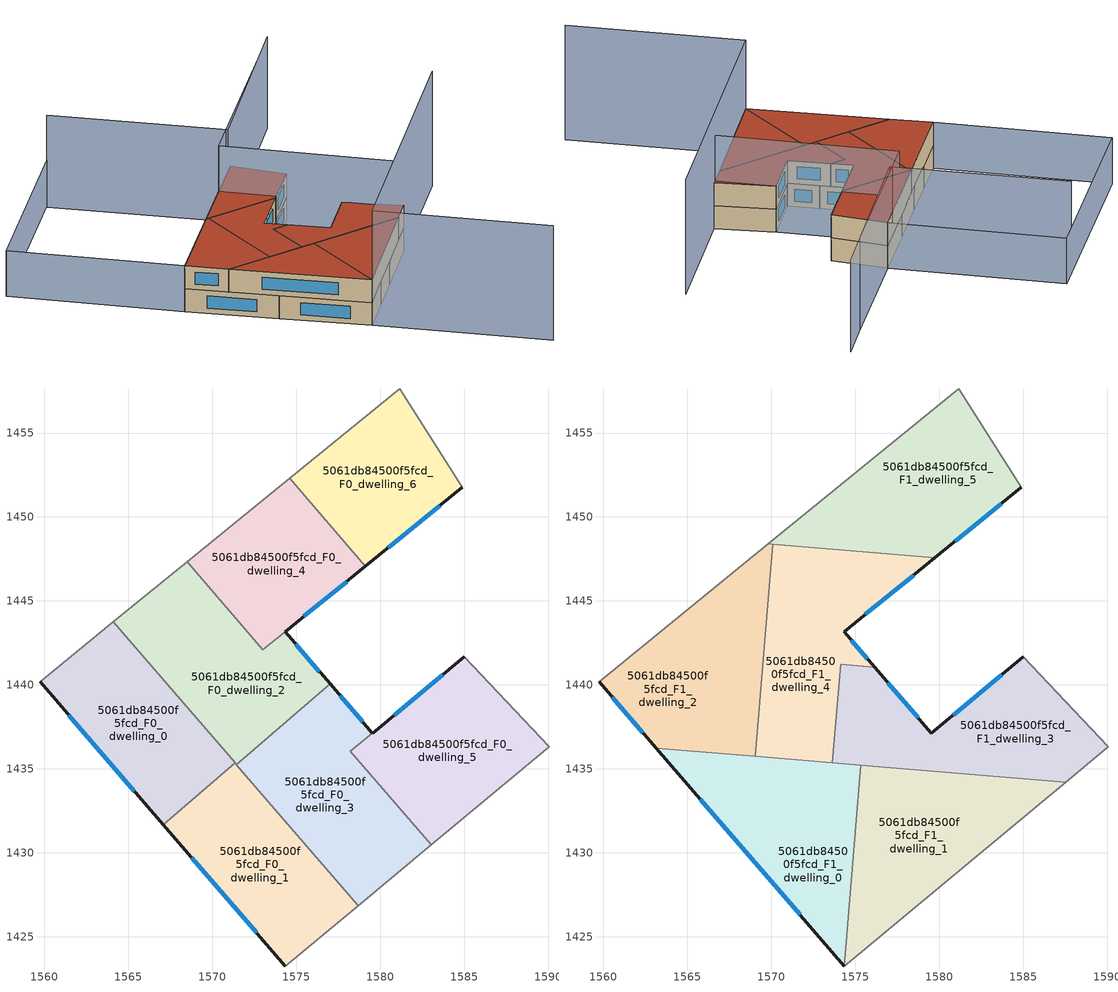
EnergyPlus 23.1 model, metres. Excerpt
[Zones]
5061db84500f5fcd_F0_dwelling_0
 floor ground (EU_floor_Construction): 1564.11,1443.75 1571.35,1435.35 1567.08,1431.67 1559.74,1440.18 z0
 wall outside (EU_wall_Construction): 1559.74,1440.18 1567.08,1431.67 z0:3
 wall to 5061db84500f5fcd_F0_dwelling_1 (EU_wall_Construction): 1567.08,1431.67 1571.35,1435.35 z0:3
 wall adiabatic (EU_wall_Construction): 1564.11,1443.75 1559.74,1440.18 z0:3
 wall to 5061db84500f5fcd_F0_dwelling_2 (EU_wall_Construction): 1571.35,1435.35 1564.11,1443.75 z0:3
 window (EU_Window_Construction): 1561.46,1438.18 1565.36,1433.67 z0.7:2.3
5061db84500f5fcd_F0_dwelling_1
 floor ground (EU_floor_Construction): 1571.35,1435.35 1578.68,1426.85 1574.35,1423.24 1567.08,1431.67 z0
 wall outside (EU_wall_Construction): 1567.08,1431.67 1574.35,1423.24 z0:3
 wall adiabatic (EU_wall_Construction): 1574.35,1423.24 1578.68,1426.85 z0:3
 wall to 5061db84500f5fcd_F0_dwelling_3 (EU_wall_Construction): 1578.68,1426.85 1571.44,1435.25 z0:3
 wall to 5061db84500f5fcd_F0_dwelling_2 (EU_wall_Construction): 1571.44,1435.25 1571.35,1435.35 z0:3
 window (EU_Window_Construction): 1568.79,1429.69 1572.64,1425.22 z0.7:2.3
5061db84500f5fcd_F0_dwelling_2
 floor ground (EU_floor_Construction): 1574.33,1443.16 1577.01,1440.05 1571.44,1435.25 1564.11,1443.75 1568.5,1447.32 1573.01,1442.08 z0
 wall outside (EU_wall_Construction): 1577.01,1440.05 1574.33,1443.16 z0:3
 wall adiabatic (EU_wall_Construction): 1568.5,1447.32 1564.11,1443.75 z0:3
 wall to 5061db84500f5fcd_F0_dwelling_4 (EU_wall_Construction): 1574.33,1443.16 1573.01,1442.08 / 1573.01,1442.09 1568.5,1447.32 z0:3
 wall to 5061db84500f5fcd_F0_dwelling_3 (EU_wall_Construction): 1571.44,1435.25 1575.72,1438.94 1577.01,1440.05 z0:3
 window (EU_Window_Construction): 1576.38,1440.78 1574.96,1442.43 z0.7:2.3
5061db84500f5fcd_F0_dwelling_3
 floor ground (EU_floor_Construction): 1579.54,1437.12 1578.23,1436.03 1583.03,1430.46 1578.68,1426.85 1571.44,1435.25 1577.01,1440.05 z0
 wall outside (EU_wall_Construction): 1579.54,1437.12 1577.01,1440.05 z0:3
 wall to 5061db84500f5fcd_F0_dwelling_5 (EU_wall_Construction): 1583.03,1430.46 1578.23,1436.03 1579.54,1437.12 z0:3
 wall adiabatic (EU_wall_Construction): 1578.68,1426.85 1583.03,1430.46 z0:3
 window (EU_Window_Construction): 1578.95,1437.81 1577.61,1439.36 z0.7:2.3
5061db84500f5fcd_F0_dwelling_4
 floor ground (EU_floor_Construction): 1574.61,1452.3 1579.12,1447.06 1573.01,1442.08 1568.5,1447.32 z0
 wall outside (EU_wall_Construction): 1574.34,1443.16 1579.12,1447.06 z0:3
 wall adiabatic (EU_wall_Construction): 1574.61,1452.3 1568.5,1447.32 z0:3
 wall to 5061db84500f5fcd_F0_dwelling_6 (EU_wall_Construction): 1579.12,1447.06 1574.61,1452.3 z0:3
 window (EU_Window_Construction): 1575.46,1444.08 1578,1446.15 z0.7:2.3
 ceiling adiabatic (EU_roof_Construction): 1579.12,1447.06 1578.61,1447.66 1569.82,1448.39 1568.5,1447.32 1573.01,1442.09 z3
5061db84500f5fcd_F0_dwelling_5
 floor ground (EU_floor_Construction): 1585.02,1441.67 1590.06,1436.31 1583.03,1430.46 1578.23,1436.03 z0
 wall outside (EU_wall_Construction): 1585.02,1441.67 1579.54,1437.13 z0:3
 wall adiabatic (EU_wall_Construction): 1583.03,1430.46 1590.06,1436.31 1585.02,1441.67 z0:3
 window (EU_Window_Construction): 1583.73,1440.6 1580.83,1438.19 z0.7:2.3
5061db84500f5fcd_F0_dwelling_6
 floor ground (EU_floor_Construction): 1581.17,1457.63 1584.89,1451.76 1579.12,1447.06 1574.61,1452.3 z0
 wall outside (EU_wall_Construction): 1579.12,1447.06 1584.89,1451.76 z0:3
 wall adiabatic (EU_wall_Construction): 1584.89,1451.76 1581.17,1457.63 1574.61,1452.3 z0:3
 window (EU_Window_Construction): 1580.48,1448.16 1583.54,1450.66 z0.7:2.3
5061db84500f5fcd_F1_dwelling_0
 floor to 5061db84500f5fcd_F0_dwelling_1 (EU_floor_Construction): 1571.35,1435.35 1575,1431.12 1574.35,1423.24 1567.08,1431.67 z3
 floor to 5061db84500f5fcd_F0_dwelling_0 (EU_floor_Construction): 1571.17,1435.56 1571.35,1435.35 1567.08,1431.67 1563.15,1436.23 z3
 floor to 5061db84500f5fcd_F0_dwelling_3 (EU_floor_Construction): 1575.34,1435.22 1575,1431.12 1571.44,1435.25 1571.75,1435.52 z3
 floor to 5061db84500f5fcd_F0_dwelling_2 (EU_floor_Construction): 1571.75,1435.52 1571.44,1435.25 1571.17,1435.56 z3
 wall outside (EU_wall_Construction): 1563.15,1436.23 1574.35,1423.24 z3:6
 wall to 5061db84500f5fcd_F1_dwelling_1 (EU_wall_Construction): 1574.35,1423.24 1575.34,1435.22 z3:6
 wall to 5061db84500f5fcd_F1_dwelling_2 (EU_wall_Construction): 1569.03,1435.74 1563.15,1436.23 z3:6
 wall to 5061db84500f5fcd_F1_dwelling_4 (EU_wall_Construction): 1573.64,1435.36 1569.03,1435.74 z3:6
 wall to 5061db84500f5fcd_F1_dwelling_3 (EU_wall_Construction): 1575.34,1435.22 1573.64,1435.36 z3:6
 window (EU_Window_Construction): 1565.78,1433.18 1571.72,1426.29 z3.7:5.3
 roof outside (EU_roof_Construction): 1574.35,1423.24 1575.34,1435.22 1563.15,1436.23 z6
5061db84500f5fcd_F1_dwelling_1
 floor to 5061db84500f5fcd_F0_dwelling_3 (EU_floor_Construction): 1579.21,1434.9 1583.03,1430.46 1578.68,1426.85 1575,1431.12 1575.34,1435.22 z3
 floor to 5061db84500f5fcd_F0_dwelling_5 (EU_floor_Construction): 1587.53,1434.21 1583.03,1430.46 1579.21,1434.9 z3
 floor to 5061db84500f5fcd_F0_dwelling_1 (EU_floor_Construction): 1575,1431.12 1578.68,1426.85 1574.35,1423.25 z3
 wall adiabatic (EU_wall_Construction): 1574.35,1423.24 1587.53,1434.21 z3:6
 wall to 5061db84500f5fcd_F1_dwelling_3 (EU_wall_Construction): 1587.53,1434.21 1575.34,1435.22 z3:6
 roof outside (EU_roof_Construction): 1587.53,1434.21 1575.34,1435.22 1574.35,1423.24 z6
5061db84500f5fcd_F1_dwelling_2
 floor to 5061db84500f5fcd_F0_dwelling_0 (EU_floor_Construction): 1564.11,1443.75 1569.21,1437.84 1569.03,1435.74 1563.15,1436.23 1559.74,1440.18 z3
 floor to 5061db84500f5fcd_F0_dwelling_2 (EU_floor_Construction): 1568.5,1447.32 1569.86,1445.74 1569.21,1437.84 1564.11,1443.75 z3
 floor adiabatic (EU_floor_Construction): 1570.08,1448.37 1569.86,1445.74 1568.5,1447.32 1569.82,1448.39 z3
 wall outside (EU_wall_Construction): 1559.74,1440.18 1563.15,1436.23 z3:6
 wall adiabatic (EU_wall_Construction): 1569.82,1448.39 1559.74,1440.18 z3:6
 wall to 5061db84500f5fcd_F1_dwelling_4 (EU_wall_Construction): 1569.03,1435.74 1570.08,1448.37 z3:6
 wall to 5061db84500f5fcd_F1_dwelling_5 (EU_wall_Construction): 1570.08,1448.37 1569.82,1448.39 z3:6
 window (EU_Window_Construction): 1560.54,1439.26 1562.35,1437.16 z3.7:5.3
 roof outside (EU_roof_Construction): 1569.03,1435.74 1570.08,1448.37 1569.82,1448.39 1559.74,1440.18 1563.15,1436.23 z6
5061db84500f5fcd_F1_dwelling_3
 floor to 5061db84500f5fcd_F0_dwelling_5 (EU_floor_Construction): 1585.02,1441.67 1590.06,1436.31 1587.53,1434.21 1579.21,1434.9 1578.23,1436.03 z3
 floor to 5061db84500f5fcd_F0_dwelling_3 (EU_floor_Construction): 1577.01,1440.05 1579.54,1437.12 1578.23,1436.03 1579.21,1434.9 1573.64,1435.36 1573.8,1437.28 z3
 floor to 5061db84500f5fcd_F0_dwelling_2 (EU_floor_Construction): 1576.15,1441.05 1577.01,1440.05 1573.8,1437.28 1574.12,1441.22 z3
 wall outside (EU_wall_Construction): 1585.02,1441.67 1579.54,1437.12 1576.15,1441.05 z3:6
 wall to 5061db84500f5fcd_F1_dwelling_4 (EU_wall_Construction): 1576.15,1441.05 1574.12,1441.22 1573.64,1435.36 z3:6
 wall adiabatic (EU_wall_Construction): 1587.53,1434.21 1590.06,1436.31 1585.02,1441.67 z3:6
 window (EU_Window_Construction): 1578.74,1438.05 1576.95,1440.13 / 1583.73,1440.6 1580.83,1438.19 z3.7:5.3
 roof outside (EU_roof_Construction): 1590.06,1436.31 1585.02,1441.67 1579.54,1437.12 1576.15,1441.05 1574.12,1441.22 1573.64,1435.36 1587.53,1434.21 z6
5061db84500f5fcd_F1_dwelling_4
 floor to 5061db84500f5fcd_F0_dwelling_2 (EU_floor_Construction): 1574.33,1443.16 1576.15,1441.05 1574.12,1441.22 1573.8,1437.28 1571.75,1435.52 1571.17,1435.56 1569.21,1437.84 1569.86,1445.74 1573.01,1442.08 z3
 floor adiabatic (EU_floor_Construction): 1578.61,1447.66 1579.12,1447.06 1573.01,1442.09 1569.86,1445.74 1570.08,1448.37 z3
 floor to 5061db84500f5fcd_F0_dwelling_0 (EU_floor_Construction): 1569.21,1437.84 1571.17,1435.56 1569.03,1435.74 z3
 floor to 5061db84500f5fcd_F0_dwelling_6 (EU_floor_Construction): 1579.75,1447.57 1579.12,1447.06 1578.61,1447.66 z3
 floor to 5061db84500f5fcd_F0_dwelling_3 (EU_floor_Construction): 1573.8,1437.28 1573.64,1435.36 1571.75,1435.52 z3
 wall outside (EU_wall_Construction): 1576.15,1441.05 1574.33,1443.16 1579.75,1447.57 z3:6
 wall to 5061db84500f5fcd_F1_dwelling_5 (EU_wall_Construction): 1579.75,1447.57 1570.08,1448.37 z3:6
 window (EU_Window_Construction): 1575.6,1444.19 1578.48,1446.53 / 1575.72,1441.55 1574.76,1442.66 z3.7:5.3
 roof outside (EU_roof_Construction): 1573.64,1435.36 1574.12,1441.22 1576.15,1441.05 1574.33,1443.16 1579.75,1447.57 1570.08,1448.37 1569.03,1435.74 z6
5061db84500f5fcd_F1_dwelling_5
 floor to 5061db84500f5fcd_F0_dwelling_6 (EU_floor_Construction): 1581.17,1457.63 1584.89,1451.76 1579.75,1447.57 1578.61,1447.66 1574.61,1452.3 z3
 floor to 5061db84500f5fcd_F0_dwelling_4 (EU_floor_Construction): 1574.61,1452.3 1578.61,1447.66 1569.82,1448.39 z3
 wall outside (EU_wall_Construction): 1579.75,1447.57 1584.89,1451.76 z3:6
 wall adiabatic (EU_wall_Construction): 1584.89,1451.76 1581.17,1457.63 1569.82,1448.39 z3:6
 window (EU_Window_Construction): 1580.96,1448.55 1583.68,1450.77 z3.7:5.3
 roof outside (EU_roof_Construction): 1584.89,1451.76 1581.17,1457.63 1569.82,1448.39 1579.75,1447.57 z6
shading: 1588.22,1406.56 1574.35,1423.24 / 1574.35,1423.24 1603.95,1447.87 z0:15; 1589.65,1435.98 1575.66,1453.15 / 1575.66,1453.15 1594.39,1468.41 / 1598.88,1472.17 1579.24,1455.72 / 1579.24,1455.72 1565.26,1472.42 z0:12; 1581.17,1457.63 1559.74,1440.19 / 1559.74,1440.19 1546.16,1456.86 / 1546.16,1456.86 1567.59,1474.31 / 1567.59,1474.31 1581.17,1457.63 z0:6
[Building]
EU S2 Campaign: North Axis=0; Terrain=City; Solar Distribution=FullExterior
[Site:Location]
Budapest.Ferenc.Liszt.Intl.AP: Latitude=47.437; Longitude=19.256; Time Zone=1; Elevation=185
[SizingPeriod:WeatherFileDays]
AnnualSizingPeriod: Begin Month=1; Begin Day of Month=1; End Month=12; End Day of Month=31; Day of Week for Start Day=Monday; Use Weather File Daylight Saving Period=No; Use Weather File Rain and Snow Indicators=No
[MATERIAL]
EU_InternalMass_Material: Roughness=MediumRough; Thickness=0.1; Conductivity=1; Density=1800; Specific Heat=900; Thermal Absorptance=0.9; Solar Absorptance=0.7; Visible Absorptance=0.7
[MATERIAL:NOMASS] Roughness=MediumRough; Thermal Absorptance=0.9; Solar Absorptance=0.7; Visible Absorptance=0.7
Name | Thermal Resistance
EU_wall_NoMass | 0.832559
EU_roof_NoMass | 1.39638
EU_floor_NoMass | 0.872794
[WINDOWMATERIAL:SIMPLEGLAZINGSYSTEM]
EU_Window_SimpleGlazing: UFactor=2.79869; Solar Heat Gain Coefficient=0.75; Visible Transmittance=0.75
[CONSTRUCTION]
EU_wall_Construction: EU_wall_NoMass
EU_roof_Construction: EU_roof_NoMass
EU_floor_Construction: EU_floor_NoMass
EU_Window_Construction: EU_Window_SimpleGlazing
EU_InternalMass_Construction: EU_InternalMass_Material
[ZONE] Type=1; Multiplier=1; Ceiling Height=autocalculate; Floor Area=autocalculate; Part of Total Floor Area=Yes
Name | Volume
5061db84500f5fcd_F0_dwelling_0 | 188.97
5061db84500f5fcd_F1_dwelling_0 | 220.471
5061db84500f5fcd_F0_dwelling_1 | 188.973
5061db84500f5fcd_F1_dwelling_1 | 220.381
5061db84500f5fcd_F0_dwelling_2 | 210.053
5061db84500f5fcd_F1_dwelling_2 | 219.006
5061db84500f5fcd_F0_dwelling_3 | 208.682
5061db84500f5fcd_F1_dwelling_3 | 223.367
5061db84500f5fcd_F0_dwelling_4 | 163.392
5061db84500f5fcd_F1_dwelling_4 | 219.029
5061db84500f5fcd_F0_dwelling_5 | 198.051
5061db84500f5fcd_F1_dwelling_5 | 220.468
5061db84500f5fcd_F0_dwelling_6 | 164.67
[INTERNALMASS] Construction=EU_InternalMass_Construction
Name | Zone or ZoneList | Surface Area
5061db84500f5fcd_F0_dwelling_0_EU_InternalMass | 5061db84500f5fcd_F0_dwelling_0 | 62.9907
5061db84500f5fcd_F0_dwelling_1_EU_InternalMass | 5061db84500f5fcd_F0_dwelling_1 | 62.9923
5061db84500f5fcd_F0_dwelling_2_EU_InternalMass | 5061db84500f5fcd_F0_dwelling_2 | 70.0183
5061db84500f5fcd_F0_dwelling_3_EU_InternalMass | 5061db84500f5fcd_F0_dwelling_3 | 69.558
5061db84500f5fcd_F0_dwelling_4_EU_InternalMass | 5061db84500f5fcd_F0_dwelling_4 | 54.4699
5061db84500f5fcd_F0_dwelling_5_EU_InternalMass | 5061db84500f5fcd_F0_dwelling_5 | 66.0182
5061db84500f5fcd_F0_dwelling_6_EU_InternalMass | 5061db84500f5fcd_F0_dwelling_6 | 54.8901
5061db84500f5fcd_F1_dwelling_0_EU_InternalMass | 5061db84500f5fcd_F1_dwelling_0 | 73.4936
5061db84500f5fcd_F1_dwelling_1_EU_InternalMass | 5061db84500f5fcd_F1_dwelling_1 | 73.4849
5061db84500f5fcd_F1_dwelling_2_EU_InternalMass | 5061db84500f5fcd_F1_dwelling_2 | 72.9993
5061db84500f5fcd_F1_dwelling_3_EU_InternalMass | 5061db84500f5fcd_F1_dwelling_3 | 74.4554
5061db84500f5fcd_F1_dwelling_4_EU_InternalMass | 5061db84500f5fcd_F1_dwelling_4 | 73.0098
5061db84500f5fcd_F1_dwelling_5_EU_InternalMass | 5061db84500f5fcd_F1_dwelling_5 | 73.4893
[OTHEREQUIPMENT] Fuel Type=Electricity; Design Level Calculation Method=Watts/Area; Power per Zone Floor Area=1; Fraction Latent=0; Fraction Radiant=0; Fraction Lost=0; Carbon Dioxide Generation Rate=0; EndUse Subcategory=EU_Step8_InternalGains
Name | Zone or ZoneList or Space or SpaceList | Schedule
EU_Step8_InternalGain_5061db84500f5fcd_F0_dwelling_0_f000 | 5061db84500f5fcd_F0_dwelling_0 | EU_Step8_GainSchedule_5061db84500f5fcd_F0_dwelling_0_f000
EU_Step8_InternalGain_5061db84500f5fcd_F0_dwelling_1_f000 | 5061db84500f5fcd_F0_dwelling_1 | EU_Step8_GainSchedule_5061db84500f5fcd_F0_dwelling_1_f000
EU_Step8_InternalGain_5061db84500f5fcd_F0_dwelling_2_f000 | 5061db84500f5fcd_F0_dwelling_2 | EU_Step8_GainSchedule_5061db84500f5fcd_F0_dwelling_2_f000
EU_Step8_InternalGain_5061db84500f5fcd_F0_dwelling_3_f000 | 5061db84500f5fcd_F0_dwelling_3 | EU_Step8_GainSchedule_5061db84500f5fcd_F0_dwelling_3_f000
EU_Step8_InternalGain_5061db84500f5fcd_F0_dwelling_4_f000 | 5061db84500f5fcd_F0_dwelling_4 | EU_Step8_GainSchedule_5061db84500f5fcd_F0_dwelling_4_f000
EU_Step8_InternalGain_5061db84500f5fcd_F0_dwelling_5_f000 | 5061db84500f5fcd_F0_dwelling_5 | EU_Step8_GainSchedule_5061db84500f5fcd_F0_dwelling_5_f000
EU_Step8_InternalGain_5061db84500f5fcd_F0_dwelling_6_f000 | 5061db84500f5fcd_F0_dwelling_6 | EU_Step8_GainSchedule_5061db84500f5fcd_F0_dwelling_6_f000
EU_Step8_InternalGain_5061db84500f5fcd_F1_dwelling_0_f000 | 5061db84500f5fcd_F1_dwelling_0 | EU_Step8_GainSchedule_5061db84500f5fcd_F1_dwelling_0_f000
EU_Step8_InternalGain_5061db84500f5fcd_F1_dwelling_1_f000 | 5061db84500f5fcd_F1_dwelling_1 | EU_Step8_GainSchedule_5061db84500f5fcd_F1_dwelling_1_f000
EU_Step8_InternalGain_5061db84500f5fcd_F1_dwelling_2_f000 | 5061db84500f5fcd_F1_dwelling_2 | EU_Step8_GainSchedule_5061db84500f5fcd_F1_dwelling_2_f000
EU_Step8_InternalGain_5061db84500f5fcd_F1_dwelling_3_f000 | 5061db84500f5fcd_F1_dwelling_3 | EU_Step8_GainSchedule_5061db84500f5fcd_F1_dwelling_3_f000
EU_Step8_InternalGain_5061db84500f5fcd_F1_dwelling_4_f000 | 5061db84500f5fcd_F1_dwelling_4 | EU_Step8_GainSchedule_5061db84500f5fcd_F1_dwelling_4_f000
EU_Step8_InternalGain_5061db84500f5fcd_F1_dwelling_5_f000 | 5061db84500f5fcd_F1_dwelling_5 | EU_Step8_GainSchedule_5061db84500f5fcd_F1_dwelling_5_f000
[ZONEVENTILATION:DESIGNFLOWRATE] Schedule=EU_AlwaysOn; Design Flow Rate Calculation Method=AirChanges/Hour; Air Changes per Hour=0.475469; Ventilation Type=Natural; Fan Pressure Rise=0; Fan Total Efficiency=1; Constant Term Coefficient=1; Temperature Term Coefficient=0; Velocity Term Coefficient=0; Velocity Squared Term Coefficient=0; Minimum Indoor Temperature=-100; Maximum Indoor Temperature=100; Delta Temperature=-100; Minimum Outdoor Temperature=-100; Maximum Outdoor Temperature=100; Maximum Wind Speed=40
Name | Zone or ZoneList or Space or SpaceList
EU_ConstantAir_5061db84500f5fcd_F0_dwelling_0 | 5061db84500f5fcd_F0_dwelling_0
EU_ConstantAir_5061db84500f5fcd_F0_dwelling_1 | 5061db84500f5fcd_F0_dwelling_1
EU_ConstantAir_5061db84500f5fcd_F0_dwelling_2 | 5061db84500f5fcd_F0_dwelling_2
EU_ConstantAir_5061db84500f5fcd_F0_dwelling_3 | 5061db84500f5fcd_F0_dwelling_3
EU_ConstantAir_5061db84500f5fcd_F0_dwelling_4 | 5061db84500f5fcd_F0_dwelling_4
EU_ConstantAir_5061db84500f5fcd_F0_dwelling_5 | 5061db84500f5fcd_F0_dwelling_5
EU_ConstantAir_5061db84500f5fcd_F0_dwelling_6 | 5061db84500f5fcd_F0_dwelling_6
EU_ConstantAir_5061db84500f5fcd_F1_dwelling_0 | 5061db84500f5fcd_F1_dwelling_0
EU_ConstantAir_5061db84500f5fcd_F1_dwelling_1 | 5061db84500f5fcd_F1_dwelling_1
EU_ConstantAir_5061db84500f5fcd_F1_dwelling_2 | 5061db84500f5fcd_F1_dwelling_2
EU_ConstantAir_5061db84500f5fcd_F1_dwelling_3 | 5061db84500f5fcd_F1_dwelling_3
EU_ConstantAir_5061db84500f5fcd_F1_dwelling_4 | 5061db84500f5fcd_F1_dwelling_4
EU_ConstantAir_5061db84500f5fcd_F1_dwelling_5 | 5061db84500f5fcd_F1_dwelling_5
[HVACTEMPLATE:THERMOSTAT] Constant Heating Setpoint=20; Constant Cooling Setpoint=50
EU_HeatOnly_5061db84500f5fcd_F0_dwelling_0; EU_HeatOnly_5061db84500f5fcd_F0_dwelling_1; EU_HeatOnly_5061db84500f5fcd_F0_dwelling_2; EU_HeatOnly_5061db84500f5fcd_F0_dwelling_3; EU_HeatOnly_5061db84500f5fcd_F0_dwelling_4; EU_HeatOnly_5061db84500f5fcd_F0_dwelling_5; EU_HeatOnly_5061db84500f5fcd_F0_dwelling_6; EU_HeatOnly_5061db84500f5fcd_F1_dwelling_0; EU_HeatOnly_5061db84500f5fcd_F1_dwelling_1; EU_HeatOnly_5061db84500f5fcd_F1_dwelling_2; EU_HeatOnly_5061db84500f5fcd_F1_dwelling_3; EU_HeatOnly_5061db84500f5fcd_F1_dwelling_4; EU_HeatOnly_5061db84500f5fcd_F1_dwelling_5
[HVACTEMPLATE:ZONE:IDEALLOADSAIRSYSTEM] System Availability Schedule=EU_AlwaysOn; Maximum Heating Supply Air Temperature=50; Minimum Cooling Supply Air Temperature=13; Maximum Heating Supply Air Humidity Ratio=0.0156; Minimum Cooling Supply Air Humidity Ratio=0.0077; Heating Limit=NoLimit; Cooling Limit=NoLimit; Heating Availability Schedule=EU_AlwaysOn; Cooling Availability Schedule=EU_CoolingOff; Dehumidification Control Type=ConstantSensibleHeatRatio; Cooling Sensible Heat Ratio=0.7; Dehumidification Setpoint=60; Humidification Control Type=None; Humidification Setpoint=30; Outdoor Air Method=None; Outdoor Air Flow Rate per Person=0.00944; Outdoor Air Flow Rate per Zone Floor Area=0; Outdoor Air Flow Rate per Zone=0; Demand Controlled Ventilation Type=None; Outdoor Air Economizer Type=NoEconomizer; Heat Recovery Type=None; Sensible Heat Recovery Effectiveness=0.7; Latent Heat Recovery Effectiveness=0.65
Name | Template Thermostat
5061db84500f5fcd_F0_dwelling_0 | EU_HeatOnly_5061db84500f5fcd_F0_dwelling_0
5061db84500f5fcd_F0_dwelling_1 | EU_HeatOnly_5061db84500f5fcd_F0_dwelling_1
5061db84500f5fcd_F0_dwelling_2 | EU_HeatOnly_5061db84500f5fcd_F0_dwelling_2
5061db84500f5fcd_F0_dwelling_3 | EU_HeatOnly_5061db84500f5fcd_F0_dwelling_3
5061db84500f5fcd_F0_dwelling_4 | EU_HeatOnly_5061db84500f5fcd_F0_dwelling_4
5061db84500f5fcd_F0_dwelling_5 | EU_HeatOnly_5061db84500f5fcd_F0_dwelling_5
5061db84500f5fcd_F0_dwelling_6 | EU_HeatOnly_5061db84500f5fcd_F0_dwelling_6
5061db84500f5fcd_F1_dwelling_0 | EU_HeatOnly_5061db84500f5fcd_F1_dwelling_0
5061db84500f5fcd_F1_dwelling_1 | EU_HeatOnly_5061db84500f5fcd_F1_dwelling_1
5061db84500f5fcd_F1_dwelling_2 | EU_HeatOnly_5061db84500f5fcd_F1_dwelling_2
5061db84500f5fcd_F1_dwelling_3 | EU_HeatOnly_5061db84500f5fcd_F1_dwelling_3
5061db84500f5fcd_F1_dwelling_4 | EU_HeatOnly_5061db84500f5fcd_F1_dwelling_4
5061db84500f5fcd_F1_dwelling_5 | EU_HeatOnly_5061db84500f5fcd_F1_dwelling_5
[SIZING:ZONE] Zone Cooling Design Supply Air Temperature Input Method=SupplyAirTemperature; Zone Cooling Design Supply Air Temperature=13; Zone Heating Design Supply Air Temperature Input Method=SupplyAirTemperature; Zone Heating Design Supply Air Temperature=50; Zone Cooling Design Supply Air Humidity Ratio=0.008; Zone Heating Design Supply Air Humidity Ratio=0.008; Cooling Design Air Flow Method=DesignDay; Cooling Design Air Flow Rate=0; Cooling Minimum Air Flow per Zone Floor Area=0.000762; Cooling Minimum Air Flow=0; Cooling Minimum Air Flow Fraction=0.2; Heating Design Air Flow Method=DesignDay; Heating Design Air Flow Rate=0; Heating Maximum Air Flow per Zone Floor Area=0.002032; Heating Maximum Air Flow=0.141576; Heating Maximum Air Flow Fraction=0.3; Account for Dedicated Outdoor Air System=No; Dedicated Outdoor Air System Control Strategy=NeutralSupplyAir; Dedicated Outdoor Air Low Setpoint Temperature for Design=autosize; Dedicated Outdoor Air High Setpoint Temperature for Design=autosize; Zone Load Sizing Method=Sensible Load Only No Latent Load; Zone Latent Cooling Design Supply Air Humidity Ratio Input Method=HumidityRatioDifference; Zone Cooling Design Supply Air Humidity Ratio Difference=0.005; Zone Latent Heating Design Supply Air Humidity Ratio Input Method=HumidityRatioDifference; Zone Humidification Design Supply Air Humidity Ratio Difference=0.005
5061db84500f5fcd_F0_dwelling_0; 5061db84500f5fcd_F0_dwelling_1; 5061db84500f5fcd_F0_dwelling_2; 5061db84500f5fcd_F0_dwelling_3; 5061db84500f5fcd_F0_dwelling_4; 5061db84500f5fcd_F0_dwelling_5; 5061db84500f5fcd_F0_dwelling_6; 5061db84500f5fcd_F1_dwelling_0; 5061db84500f5fcd_F1_dwelling_1; 5061db84500f5fcd_F1_dwelling_2; 5061db84500f5fcd_F1_dwelling_3; 5061db84500f5fcd_F1_dwelling_4; 5061db84500f5fcd_F1_dwelling_5
[SCHEDULE:CONSTANT]
Name | Hourly Value
EU_AlwaysOn | 1
EU_CoolingOff | 0
[SCHEDULE:FILE] Column Number=1; Rows to Skip at Top=0; Number of Hours of Data=8760; Column Separator=Comma; Interpolate to Timestep=No; Minutes per Item=60; Adjust Schedule for Daylight Savings=Yes
Name | File
EU_Step8_GainSchedule_5061db84500f5fcd_F0_dwelling_0_f000 | ../../schedules/5061db84500f5fcd/5061db84500f5fcd_F0_dwelling_0_f000_gain.csv
EU_Step8_GainSchedule_5061db84500f5fcd_F0_dwelling_1_f000 | ../../schedules/5061db84500f5fcd/5061db84500f5fcd_F0_dwelling_1_f000_gain.csv
EU_Step8_GainSchedule_5061db84500f5fcd_F0_dwelling_2_f000 | ../../schedules/5061db84500f5fcd/5061db84500f5fcd_F0_dwelling_2_f000_gain.csv
EU_Step8_GainSchedule_5061db84500f5fcd_F0_dwelling_3_f000 | ../../schedules/5061db84500f5fcd/5061db84500f5fcd_F0_dwelling_3_f000_gain.csv
EU_Step8_GainSchedule_5061db84500f5fcd_F0_dwelling_4_f000 | ../../schedules/5061db84500f5fcd/5061db84500f5fcd_F0_dwelling_4_f000_gain.csv
EU_Step8_GainSchedule_5061db84500f5fcd_F0_dwelling_5_f000 | ../../schedules/5061db84500f5fcd/5061db84500f5fcd_F0_dwelling_5_f000_gain.csv
EU_Step8_GainSchedule_5061db84500f5fcd_F0_dwelling_6_f000 | ../../schedules/5061db84500f5fcd/5061db84500f5fcd_F0_dwelling_6_f000_gain.csv
EU_Step8_GainSchedule_5061db84500f5fcd_F1_dwelling_0_f000 | ../../schedules/5061db84500f5fcd/5061db84500f5fcd_F1_dwelling_0_f000_gain.csv
EU_Step8_GainSchedule_5061db84500f5fcd_F1_dwelling_1_f000 | ../../schedules/5061db84500f5fcd/5061db84500f5fcd_F1_dwelling_1_f000_gain.csv
EU_Step8_GainSchedule_5061db84500f5fcd_F1_dwelling_2_f000 | ../../schedules/5061db84500f5fcd/5061db84500f5fcd_F1_dwelling_2_f000_gain.csv
EU_Step8_GainSchedule_5061db84500f5fcd_F1_dwelling_3_f000 | ../../schedules/5061db84500f5fcd/5061db84500f5fcd_F1_dwelling_3_f000_gain.csv
EU_Step8_GainSchedule_5061db84500f5fcd_F1_dwelling_4_f000 | ../../schedules/5061db84500f5fcd/5061db84500f5fcd_F1_dwelling_4_f000_gain.csv
EU_Step8_GainSchedule_5061db84500f5fcd_F1_dwelling_5_f000 | ../../schedules/5061db84500f5fcd/5061db84500f5fcd_F1_dwelling_5_f000_gain.csv
